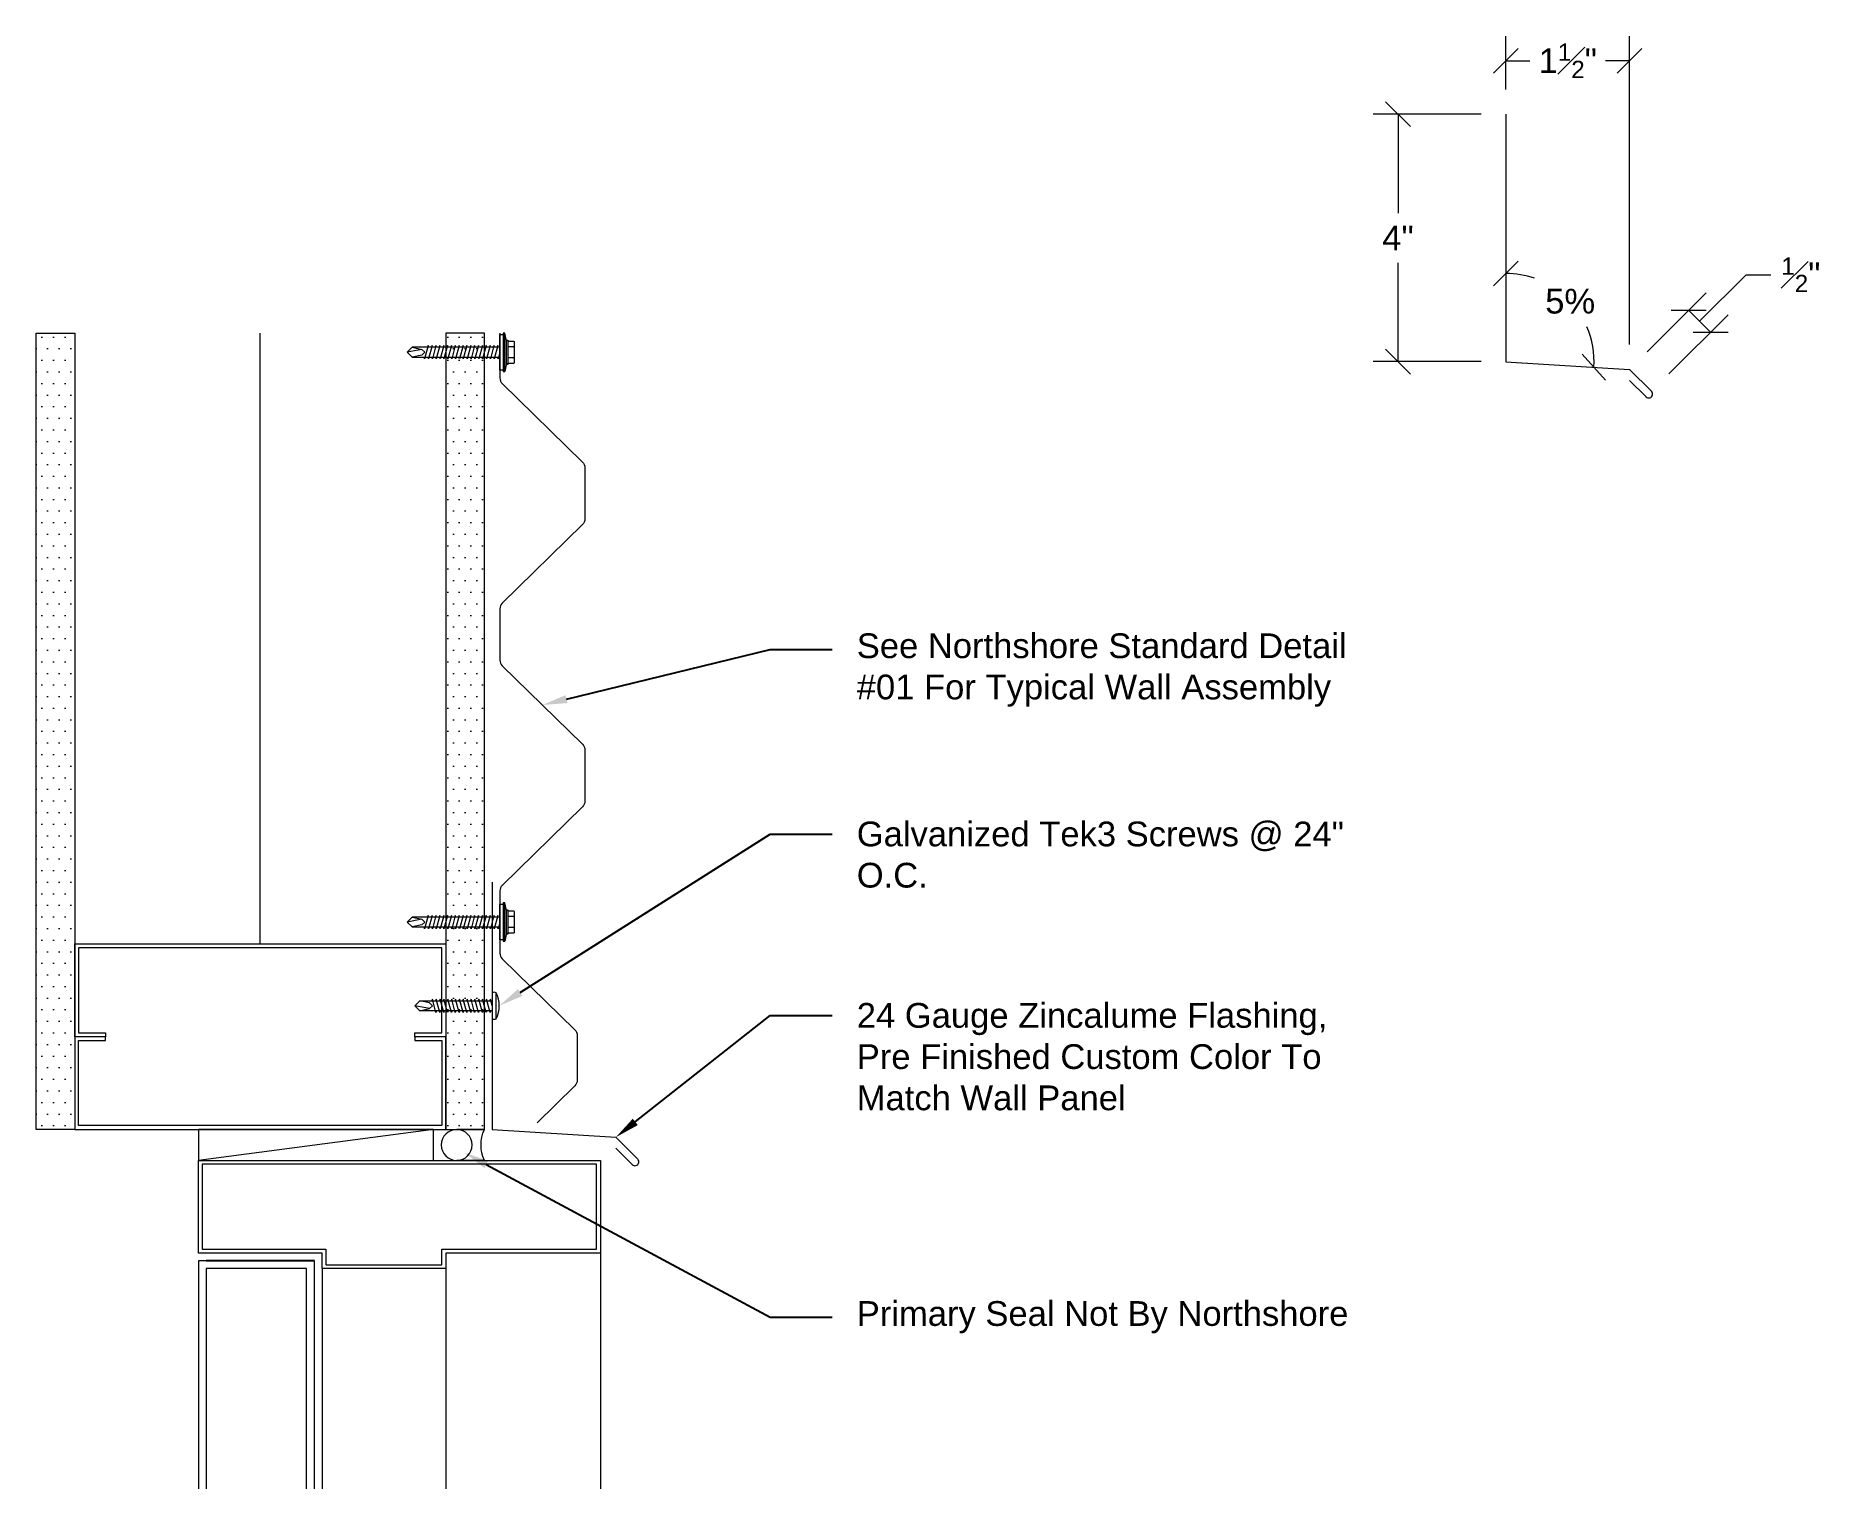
# Model space of a CAD drawing. Header units: inches. Extents: x 185.6 to 214.7, y 67.5 to 91.
import ezdxf
from ezdxf import colors
from ezdxf.entities.mleader import LeaderData, LeaderLine
from ezdxf.math import Vec2, Vec3

# ---------------------------------------------------------------- set-up
doc = ezdxf.new("R2010")
doc.units = ezdxf.units.IN
doc.header["$LTSCALE"] = 0.25
doc.header["$MEASUREMENT"] = 0
doc.layers.get('Defpoints').update_dxf_attribs({"color": 3})
for name, color, linetype, lineweight in [('nsm-Det-By_Others', 8, 'Continuous', 0), ('nsm-Det-Call_Outs', 51, 'Continuous', 9), ('nsm-Det-Dimensions', 51, 'Continuous', 9), ('nsm-Det-Hardware', 111, 'Continuous', 13), ('nsm-Det-Obj_01_Panels', 1, 'Continuous', 20), ('nsm-Det-Obj_02_Flashing', 2, 'Continuous', 18)]:
    doc.layers.add(name, color=color, linetype=linetype, lineweight=lineweight)
doc.styles.add('004 - NSSM - Standard', font='arial.ttf', dxfattribs={"height": 0.4})
doc.styles.add('3_0-0_TEXT', font='simplex.shx', dxfattribs={"width": 0.7, "height": 0.375})
doc.linetypes.add('BATTING', pattern='A,0.0001,-0.1,[134,ltypeshp.shx,S=0.1,R=0,X=-0.1,Y=0],-0.2,[134,ltypeshp.shx,S=0.1,R=180,X=0.1,Y=0],-0.1', length=0.4001)
doc.dimstyles.new('$$$FASTENER$$$', dxfattribs={"dimtxt": 0.375, "dimasz": 0, "dimexe": 0, "dimexo": 0, "dimgap": 0, "dimtad": 0, "dimtih": 1, "dimtoh": 1, "dimdec": 4, "dimzin": 3, "dimdsep": 46, "dimlunit": 4, "dimtxsty": '3_0-0_TEXT', "dimblk": 'NONE', "dimcen": 0, "dimclrd": 256, "dimclre": 256, "dimclrt": 256, "dimadec": 0, "dimazin": 0, "dimtfac": 0.375, "dimtdec": 4, "dimtofl": 0, "dimtmove": 1, "dimatfit": 3, "dimldrblk": 'NONE', "dimfxl": 1, "dimtolj": 1, "dimtzin": 0, "dimarcsym": 0})
doc.dimstyles.new('004 - NSSM - Standard', dxfattribs={"dimtxt": 0.4, "dimasz": 0.4, "dimexe": 0.4, "dimexo": 0.4, "dimgap": 0.4, "dimtad": 0, "dimtih": 1, "dimtoh": 1, "dimdec": 4, "dimzin": 3, "dimdsep": 46, "dimlunit": 4, "dimtxsty": '004 - NSSM - Standard', "dimblk": 'OBLIQUE', "dimcen": 0.4, "dimclrd": 51, "dimclre": 51, "dimclrt": 256, "dimadec": 0, "dimazin": 0, "dimtfac": 0.7, "dimtdec": 4, "dimtmove": 1, "dimatfit": 2, "dimfxl": 1, "dimtfill": 1, "dimtfillclr": 11, "dimfrac": 1, "dimtolj": 1, "dimtzin": 0, "dimlwd": 0, "dimlwe": 0, "dimarcsym": 0})
pattern_1 = [(0, (185.55195, 85.16209), (0.09375, -0.1875), [0, -0.1875])]

# ---------------------------------------------------------------- blocks, each defined once
blk = doc.blocks.new('stud')
at = {"flags": 128}
blk.add_lwpolyline([(-5.5, -1.5), (-6, -1.5), (-6, 0), (0, 0), (0, -1.5), (-0.5, -1.5), (-0.5, -1.4375), (-0.0625, -1.4375), (-0.0625, -0.0625), (-5.9375, -0.0625), (-5.9375, -1.4375), (-5.5, -1.4375)], close=True, dxfattribs=at)
blk = doc.blocks.new('_None')
blk = doc.blocks.new('*U7')
at = {"color": 0, "linetype": 'ByBlock', "lineweight": -2}
for points in [[(-0.001, 0.5), (0.447, 0.5)], [(0, 0), (0.447, 0)]]:
    blk.add_lwpolyline(points, dxfattribs=at)
blk.add_circle((0.447, 0.25), 0.25, dxfattribs=at)
blk.add_arc((-0.558, 0.249), 0.611, 335.946, 24.2353, dxfattribs=at)
blk = doc.blocks.new('Flashing Profiles')
for p, q in [((0, 4), (0, 0)), ((0, 0), (2, -0.125)), ((2, -0.125), (2.354, -0.479)), ((2, -0.302), (2.265, -0.567))]:
    blk.add_line(p, q)
blk.add_arc((2.309, -0.523), 0.0625, 225, 45)
blk = doc.blocks.new('_Oblique')
at = {"color": 0, "linetype": 'ByBlock', "lineweight": -2}
blk.add_line((-0.5, -0.5), (0.5, 0.5), dxfattribs=at)
blk = doc.blocks.new('*D9')
at = {"layer": 'Defpoints', "color": 0, "transparency": 16777216}
for p in [(207.573, 89.702), (209.318, 89.702), (209.318, 85.702)]:
    blk.add_point(p, dxfattribs=at)
at = {"layer": 'nsm-Det-Dimensions', "color": 51, "lineweight": 0, "transparency": 16777216}
for p, q in [((208.918, 89.702), (207.173, 89.702)), ((207.573, 89.702), (207.573, 88.102)), ((207.573, 85.702), (207.573, 87.302)), ((208.918, 85.702), (207.173, 85.702))]:
    blk.add_line(p, q, dxfattribs=at)
at = {"layer": 'nsm-Det-Dimensions', "color": 51, "lineweight": 0, "transparency": 16777216, "xscale": 0.4, "yscale": 0.4, "zscale": 0.4}
for p, rotation in [((207.573, 89.702), 90), ((207.573, 85.702), 270)]:
    blk.add_blockref('_Oblique', p, dxfattribs=dict(at, rotation=rotation))
at = {"layer": 'nsm-Det-Dimensions', "transparency": 16777216, "insert": (207.573, 87.702), "char_height": 0.4, "attachment_point": 5, "style": '004 - NSSM - Standard', "bg_fill": 3, "box_fill_scale": 1.25, "bg_fill_color": 256, "bg_fill_true_color": 13158600, "bg_fill_transparency": 0}
blk.add_mtext('\\A1;4"', dxfattribs=at)
blk = doc.blocks.new('*D10')
at = {"layer": 'Defpoints', "color": 0, "transparency": 16777216}
for p in [(209.318, 90.567), (209.318, 89.702), (211.318, 85.577)]:
    blk.add_point(p, dxfattribs=at)
at = {"layer": 'nsm-Det-Dimensions', "color": 51, "lineweight": 0, "transparency": 16777216}
for p, q in [((209.318, 90.102), (209.318, 90.967)), ((211.318, 85.977), (211.318, 90.967)), ((209.318, 90.567), (209.707, 90.567)), ((211.318, 90.567), (210.929, 90.567))]:
    blk.add_line(p, q, dxfattribs=at)
at = {"layer": 'nsm-Det-Dimensions', "color": 51, "lineweight": 0, "transparency": 16777216, "xscale": 0.4, "yscale": 0.4, "zscale": 0.4, "rotation": 180}
blk.add_blockref('_Oblique', (209.318, 90.567), dxfattribs=at)
at = {"layer": 'nsm-Det-Dimensions', "color": 51, "lineweight": 0, "transparency": 16777216, "xscale": 0.4, "yscale": 0.4, "zscale": 0.4}
blk.add_blockref('_Oblique', (211.318, 90.567), dxfattribs=at)
at = {"layer": 'nsm-Det-Dimensions', "transparency": 16777216, "insert": (210.318, 90.567), "char_height": 0.4, "attachment_point": 5, "style": '004 - NSSM - Standard', "bg_fill": 3, "box_fill_scale": 1.25, "bg_fill_color": 256, "bg_fill_true_color": 13158600, "bg_fill_transparency": 0}
blk.add_mtext('\\A1;1{\\H0.7x;\\S1#2;}"', dxfattribs=at)
blk = doc.blocks.new('*D11')
at = {"layer": 'Defpoints', "color": 0, "transparency": 16777216}
for p in [(212.273, 86.531), (211.318, 85.577), (211.671, 85.223)]:
    blk.add_point(p, dxfattribs=at)
at = {"layer": 'nsm-Det-Dimensions', "color": 51, "lineweight": 0, "transparency": 16777216}
for p, q in [((212.449, 86.354), (213.201, 87.106)), ((213.201, 87.106), (213.601, 87.106)), ((211.601, 85.859), (212.555, 86.814)), ((212.626, 86.178), (212.273, 86.531)), ((211.954, 85.506), (212.909, 86.46))]:
    blk.add_line(p, q, dxfattribs=at)
at = {"layer": 'nsm-Det-Dimensions', "color": 51, "lineweight": 0, "transparency": 16777216, "xscale": 0.4, "yscale": 0.4, "zscale": 0.4}
for p, rotation in [((212.273, 86.531), 135), ((212.626, 86.178), 315)]:
    blk.add_blockref('_Oblique', p, dxfattribs=dict(at, rotation=rotation))
at = {"layer": 'nsm-Det-Dimensions', "transparency": 16777216, "insert": (214.087, 87.106), "char_height": 0.4, "attachment_point": 5, "style": '004 - NSSM - Standard', "bg_fill": 3, "box_fill_scale": 1.25, "bg_fill_color": 256, "bg_fill_true_color": 13158600, "bg_fill_transparency": 0}
blk.add_mtext('\\A1;{\\H0.700000x;\\S1#2;}"', dxfattribs=at)
blk = doc.blocks.new('*D12')
at = {"layer": 'Defpoints', "color": 0, "transparency": 16777216}
for p in [(209.318, 89.702), (209.318, 85.702), (209.318, 85.702), (211.318, 85.577)]:
    blk.add_point(p, dxfattribs=at)
at = {"layer": 'nsm-Det-Dimensions', "color": 51, "lineweight": 0, "transparency": 16777216}
for start, end in [(71.0154, 90), (356.4237, 23.3562)]:
    blk.add_arc((209.318, 85.702), 1.425, start, end, dxfattribs=at)
at = {"layer": 'nsm-Det-Dimensions', "color": 51, "lineweight": 0, "transparency": 16777216, "xscale": 0.4, "yscale": 0.4, "zscale": 0.4}
for p, rotation in [((209.318, 87.127), 180.0000000000001), ((210.74, 85.613), 266.4236656250022)]:
    blk.add_blockref('_Oblique', p, dxfattribs=dict(at, rotation=rotation))
at = {"layer": 'nsm-Det-Dimensions', "transparency": 16777216, "insert": (210.357, 86.677), "char_height": 0.4, "attachment_point": 5, "style": '004 - NSSM - Standard', "bg_fill": 3, "box_fill_scale": 1.25, "bg_fill_color": 256, "bg_fill_true_color": 13158600, "bg_fill_transparency": 0}
blk.add_mtext('\\A1;5%', dxfattribs=at)
at = {"layer": 'Defpoints', "color": 0, "transparency": 16777216}
blk.add_point((210.581, 86.362), dxfattribs=at)
blk = doc.blocks.new('*U8')
blk.add_lwpolyline([(-0.011, 0.211), (-0.011, -0.211)])
at = {"color": 0}
blk.add_lwpolyline([(0.052, -0.211), (0.052, 0.211)], dxfattribs=at)
for centre, radius, start, end in [((0.392, 0), 0.455, 152.3263, 207.6737), ((0.02, 0.148), 0.0706, 63.732, 116.268), ((0.02, -0.148), 0.0706, 243.732, 296.268)]:
    blk.add_arc(centre, radius, start, end)
for points in [[(0.052, 0.08), (1.219, 0.08), (1.302, 0), (1.219, -0.08), (0.052, -0.08), (0.052, 0.08)], [(1.219, 0.08), (1.062, 0.046), (1.016, 0), (1.062, -0.046), (1.219, -0.08)], [(1.062, 0.046), (1.302, 0)]]:
    blk.add_leader(points, dimstyle='$$$FASTENER$$$')
at = {"has_arrowhead": 0}
for points in [[(0.078, 0.08), (0.085, 0.108), (0.143, -0.108), (0.151, -0.08)], [(0.14, 0.08), (0.148, 0.108), (0.206, -0.108), (0.213, -0.08)], [(0.203, 0.08), (0.21, 0.108), (0.268, -0.108), (0.276, -0.08)], [(0.265, 0.08), (0.273, 0.108), (0.331, -0.108), (0.338, -0.08)], [(0.328, 0.08), (0.335, 0.108), (0.393, -0.108), (0.401, -0.08)], [(0.39, 0.08), (0.398, 0.108), (0.456, -0.108), (0.463, -0.08)], [(0.453, 0.08), (0.46, 0.108), (0.518, -0.108), (0.526, -0.08)], [(0.515, 0.08), (0.523, 0.108), (0.581, -0.108), (0.588, -0.08)], [(0.578, 0.08), (0.585, 0.108), (0.643, -0.108), (0.651, -0.08)], [(0.64, 0.08), (0.648, 0.108), (0.706, -0.108), (0.713, -0.08)], [(0.703, 0.08), (0.71, 0.108), (0.768, -0.108), (0.776, -0.08)], [(0.765, 0.08), (0.773, 0.108), (0.831, -0.108), (0.838, -0.08)], [(0.828, 0.08), (0.835, 0.108), (0.893, -0.108), (0.901, -0.08)], [(0.89, 0.08), (0.898, 0.108), (0.956, -0.108), (0.963, -0.08)], [(0.953, 0.08), (0.96, 0.108), (1.018, -0.108), (1.026, -0.08)], [(0.052, 0), (0.081, -0.108), (0.088, -0.08)]]:
    blk.add_leader(points, dimstyle='$$$FASTENER$$$', dxfattribs=at)
blk = doc.blocks.new('*U13')
for p, q in [((-0.054, 0.185), (-0.028, 0.309)), ((-0.167, 0.09), (-0.077, 0.09)), ((-0.167, -0.09), (-0.077, -0.09)), ((-0.054, -0.175), (-0.028, -0.309))]:
    blk.add_line(p, q)
for points in [[(-0.028, -0.309), (-0.028, 0.309), (0, 0.309), (0, -0.309)], [(-0.054, 0.196), (-0.077, 0.196), (-0.077, -0.196), (-0.054, -0.196)]]:
    blk.add_lwpolyline(points, close=True)
for points in [[(-0.077, 0.18), (-0.167, 0.18, 0.414214), (-0.179, 0.168), (-0.179, -0.168, 0.414214), (-0.167, -0.18), (-0.077, -0.18)], [(-0.179, 0.103, 0.414214), (-0.167, 0.09, 0.414214), (-0.179, 0.078)], [(-0.179, -0.078, 0.414214), (-0.167, -0.09, 0.414214), (-0.179, -0.103)]]:
    blk.add_lwpolyline(points, format="xyb")
blk.add_lwpolyline([(0, -0.29), (0.052, -0.29), (0.052, 0.29), (0, 0.29)])
for points in [[(0.052, 0.08), (1.469, 0.08), (1.552, 0), (1.469, -0.08), (0.052, -0.08), (0.052, 0.08)], [(1.469, 0.08), (1.312, 0.046), (1.266, 0), (1.312, -0.046), (1.469, -0.08)], [(1.312, 0.046), (1.552, 0)]]:
    blk.add_leader(points, dimstyle='$$$FASTENER$$$')
at = {"has_arrowhead": 0}
for points in [[(0.078, 0.08), (0.085, 0.108), (0.143, -0.108), (0.151, -0.08)], [(0.14, 0.08), (0.148, 0.108), (0.206, -0.108), (0.213, -0.08)], [(0.203, 0.08), (0.21, 0.108), (0.268, -0.108), (0.276, -0.08)], [(0.265, 0.08), (0.273, 0.108), (0.331, -0.108), (0.338, -0.08)], [(0.328, 0.08), (0.335, 0.108), (0.393, -0.108), (0.401, -0.08)], [(0.39, 0.08), (0.398, 0.108), (0.456, -0.108), (0.463, -0.08)], [(0.453, 0.08), (0.46, 0.108), (0.518, -0.108), (0.526, -0.08)], [(0.515, 0.08), (0.523, 0.108), (0.581, -0.108), (0.588, -0.08)], [(0.578, 0.08), (0.585, 0.108), (0.643, -0.108), (0.651, -0.08)], [(0.64, 0.08), (0.648, 0.108), (0.706, -0.108), (0.713, -0.08)], [(0.703, 0.08), (0.71, 0.108), (0.768, -0.108), (0.776, -0.08)], [(0.765, 0.08), (0.773, 0.108), (0.831, -0.108), (0.838, -0.08)], [(0.828, 0.08), (0.835, 0.108), (0.893, -0.108), (0.901, -0.08)], [(0.89, 0.08), (0.898, 0.108), (0.956, -0.108), (0.963, -0.08)], [(0.953, 0.08), (0.96, 0.108), (1.018, -0.108), (1.026, -0.08)], [(1.015, 0.08), (1.023, 0.108), (1.081, -0.108), (1.088, -0.08)], [(1.078, 0.08), (1.085, 0.108), (1.143, -0.108), (1.151, -0.08)], [(1.14, 0.08), (1.148, 0.108), (1.206, -0.108), (1.213, -0.08)], [(1.203, 0.08), (1.21, 0.108), (1.268, -0.108), (1.276, -0.08)], [(0.052, 0), (0.081, -0.108), (0.088, -0.08)]]:
    blk.add_leader(points, dimstyle='$$$FASTENER$$$', dxfattribs=at)

msp = doc.modelspace()

# ---------------------------------------------------------------- hatches: boundary and pattern name
at = {"layer": 'nsm-Det-By_Others'}
h = msp.add_hatch(dxfattribs=at)
h.set_pattern_fill('DOTS', color=256, scale=3, style=0)
h.set_pattern_definition(pattern_1)
h.paths.add_polyline_path([(186.17695, 86.16094), (186.17695, 73.28709), (185.55195, 73.28709), (185.55195, 86.16094)])
h = msp.add_hatch(dxfattribs=at)
h.set_pattern_fill('DOTS', color=256, scale=3, style=0)
h.set_pattern_definition(pattern_1)
h.paths.add_polyline_path([(192.17695, 86.16094), (192.17695, 73.28709), (192.80195, 73.28709), (192.80195, 86.16094)])

# ---------------------------------------------------------------- linework, layer by layer
msp.add_line((190.05195, 71.16209), (188.30195, 71.16209))
at = {"layer": 'nsm-Det-By_Others', "linetype": 'BATTING', "ltscale": 1.75}
msp.add_line((189.17695, 76.28709), (189.17695, 86.16094), dxfattribs=at)
at = {"layer": 'nsm-Det-By_Others'}
for p, q in [((191.97942, 73.28709), (188.17695, 72.78709)), ((194.67695, 71.28709), (194.67695, 67.47459)), ((190.17695, 71.03709), (190.17695, 67.47459)), ((192.17695, 71.03709), (192.17695, 67.47459))]:
    msp.add_line(p, q, dxfattribs=at)
for points in [[(186.17695, 86.16094), (186.17695, 73.28709), (185.55195, 73.28709), (185.55195, 86.16094)], [(192.17695, 86.16094), (192.17695, 73.28709), (192.80195, 73.28709), (192.80195, 86.16094)], [(191.97942, 73.28709), (188.17695, 73.28709), (188.17695, 72.78709), (191.97942, 72.78709)], [(194.67695, 72.78709), (194.67695, 71.28709), (192.17695, 71.28709), (192.17695, 71.03709), (190.17695, 71.03709), (190.17695, 71.28709), (188.17695, 71.28709), (188.17695, 72.78709)], [(188.23945, 71.34959), (190.23945, 71.34959), (190.23945, 71.09959), (192.11445, 71.09959), (192.11445, 71.34959), (194.61445, 71.34959), (194.61445, 72.72459), (188.23945, 72.72459)]]:
    msp.add_lwpolyline(points, close=True, dxfattribs=at)
for points in [[(190.05195, 67.47459), (190.05195, 71.16209), (188.17695, 71.16209), (188.17695, 67.47459)], [(189.92695, 67.47459), (189.92695, 71.03709), (188.30195, 71.03709), (188.30195, 67.47459)]]:
    msp.add_lwpolyline(points, dxfattribs=at)
at = {"layer": 'nsm-Det-Obj_01_Panels'}
msp.add_lwpolyline([(193.05195, 86.16094), (193.05195, 85.43738, 0.20190121), (193.08959, 85.34798), (194.38932, 84.07778, -0.20190121), (194.42695, 83.98839), (194.42695, 83.15613, -0.20190121), (194.38932, 83.06673), (193.08959, 81.79653, 0.20190121), (193.05195, 81.70714), (193.05195, 80.87488, 0.20190121), (193.08959, 80.78548), (194.38932, 79.51528, -0.20190121), (194.42695, 79.42589), (194.42695, 78.59363, -0.20190121), (194.38932, 78.50423), (193.08959, 77.23403, 0.20190121), (193.05195, 77.14464), (193.05195, 76.1376, 0.20190121), (193.08959, 76.0482), (194.26432, 74.90016, -0.20190121), (194.30195, 74.81077), (194.30195, 74.08375, -0.20190121), (194.26432, 73.99435), (193.65209, 73.39603)], format="xyb", dxfattribs=at)

# ---------------------------------------------------------------- block references
at = {"layer": 'nsm-Det-By_Others'}
msp.add_blockref('stud', (192.17695, 76.28709), dxfattribs=at)
at = {"layer": 'nsm-Det-By_Others', "xscale": -1, "rotation": 180}
msp.add_blockref('stud', (192.17695, 73.28709), dxfattribs=at)
at = {"layer": 'nsm-Det-By_Others', "xscale": -1}
msp.add_blockref('*U7', (192.80116, 72.78709), dxfattribs=at)
at = {"layer": 'nsm-Det-Hardware', "extrusion": (0, 0, -1), "zscale": -1}
for p in [(-193.10357, 85.85351), (-193.10357, 76.64112)]:
    msp.add_blockref('*U13', p, dxfattribs=at)
at = {"layer": 'nsm-Det-Hardware', "rotation": 180}
msp.add_blockref('*U8', (192.97857, 75.28725), dxfattribs=at)
at = {"layer": 'nsm-Det-Obj_02_Flashing'}
for p in [(209.31793, 85.70152), (192.92695, 73.28709)]:
    msp.add_blockref('Flashing Profiles', p, dxfattribs=at)

# ---------------------------------------------------------------- leaders
at = {"layer": 'nsm-Det-Call_Outs'}
ml = msp.add_multileader_mtext('Standard', dxfattribs=at)
ml.set_content('See Northshore Standard Detail #01 For Typical Wall Assembly', color=256, style='004 - NSSM - Standard')
ml.set_leader_properties(color=51)
ml.build(insert=Vec2(0, 0))
ml.multileader.update_dxf_attribs({"dogleg_length": 1, "arrow_head_size": 0.4})
ctx = ml.context
ctx.base_point, ctx.char_height, ctx.arrow_head_size, ctx.landing_gap_size, ctx.plane_origin = Vec3(198.42208, 81.04997), 0.4, 0.4, 0.4, Vec3(194.55195, 82.22145)
notes = []
notes.append((ctx, [(0, (1, 1, 0), (197.42208, 81.04997), (1, 0), 1, [(0, [(193.73945, 80.15038)], 0, [])])]))
ctx.mtext.insert, ctx.mtext.width, ctx.mtext.flow_direction = Vec3(198.82208, 81.30877), 8, 5
ml = msp.add_multileader_mtext('Standard', dxfattribs=at)
ml.set_content('Galvanized Tek3 Screws @ 24" O.C.', color=256, style='004 - NSSM - Standard')
ml.set_leader_properties(color=51)
ml.build(insert=Vec2(0, 0))
ml.multileader.update_dxf_attribs({"dogleg_length": 1, "arrow_head_size": 0.4})
ctx = ml.context
ctx.base_point, ctx.char_height, ctx.arrow_head_size, ctx.landing_gap_size, ctx.plane_origin = Vec3(198.42208, 78.06208), 0.4, 0.4, 0.4, Vec3(193.17695, 75.77054)
notes.append((ctx, [(0, (1, 1, 0), (197.42208, 78.06208), (1, 0), 1, [(0, [(193.04154, 75.28725)], 0, [])])]))
ctx.mtext.insert, ctx.mtext.width, ctx.mtext.flow_direction = Vec3(198.82208, 78.26549), 8, 5
ml = msp.add_multileader_mtext('Standard', dxfattribs=at)
ml.set_content('24 Gauge Zincalume Flashing, Pre Finished Custom Color To Match Wall Panel', color=256, style='004 - NSSM - Standard')
ml.set_leader_properties(color=51)
ml.build(insert=Vec2(0, 0))
ml.multileader.update_dxf_attribs({"dogleg_length": 1, "arrow_head_size": 0.4})
ctx = ml.context
ctx.base_point, ctx.char_height, ctx.arrow_head_size, ctx.landing_gap_size, ctx.plane_origin = Vec3(198.42208, 75.12889), 0.4, 0.4, 0.4, Vec3(195.40551, 72.59515)
notes.append((ctx, [(0, (1, 1, 0), (197.42208, 75.12889), (1, 0), 1, [(0, [(194.92695, 73.16209)], 0, [])])]))
ctx.mtext.insert, ctx.mtext.width, ctx.mtext.flow_direction = Vec3(198.82208, 75.33216), 8, 5
ml = msp.add_multileader_mtext('Standard', dxfattribs=at)
ml.set_content('Primary Seal Not By Northshore', color=256, style='004 - NSSM - Standard')
ml.set_leader_properties(color=51)
ml.build(insert=Vec2(0, 0))
ml.multileader.update_dxf_attribs({"dogleg_length": 1, "arrow_head_size": 0.4})
ctx = ml.context
ctx.base_point, ctx.char_height, ctx.arrow_head_size, ctx.landing_gap_size, ctx.plane_origin = Vec3(198.42208, 70.25293), 0.4, 0.4, 0.4, Vec3(192.47942, 72.91209)
notes.append((ctx, [(0, (1, 1, 0), (197.42208, 70.25293), (1, 0), 1, [(0, [(192.47942, 72.91209)], 0, [])])]))
ctx.mtext.insert, ctx.mtext.width, ctx.mtext.flow_direction = Vec3(198.82208, 70.51173), 8, 5
for ctx, leaders in notes:
    for number, flags, end, landing, length, lines in leaders:
        leader = LeaderData()
        leader.index, (leader.has_last_leader_line, leader.has_dogleg_vector, leader.attachment_direction) = number, flags
        leader.last_leader_point, leader.dogleg_vector, leader.dogleg_length = Vec3(end), Vec3(landing), length
        for number, points, colour, breaks in lines:
            line = LeaderLine()
            line.index, line.vertices, line.color, line.breaks = number, Vec3.list(points), colors.encode_raw_color(colour), breaks
            leader.lines.append(line)
        ctx.leaders.append(leader)

# ---------------------------------------------------------------- next in the draw order: dimensions: what is measured, and where the dimension line sits
at = {"layer": 'nsm-Det-Dimensions'}
dim = msp.add_linear_dim(base=(207.57318, 89.70152), p1=(209.31793, 85.70152), p2=(209.31793, 89.70152), angle=90, dimstyle='004 - NSSM - Standard', override={"dimgap": 0.2}, dxfattribs=at)
dim.commit()
dim.dimension.update_dxf_attribs({"geometry": '*D9', "text_midpoint": (207.57318, 87.70152)})

# ---------------------------------------------------------------- next in the draw order: dimensions: what is measured, and where the dimension line sits
dim = msp.add_linear_dim(base=(209.31793, 90.56701), p1=(211.31793, 85.57652), p2=(209.31793, 89.70152), text='1{\\H0.7x;\\S1#2;}"', dimstyle='004 - NSSM - Standard', override={"dimgap": 0.2}, dxfattribs=at)
dim.commit()
dim.dimension.update_dxf_attribs({"geometry": '*D10', "text_midpoint": (210.31793, 90.56701)})

# ---------------------------------------------------------------- next in the draw order: dimensions: what is measured, and where the dimension line sits
dim = msp.add_aligned_dim(p1=(211.67149, 85.22297), p2=(211.31793, 85.57652), distance=-1.35014, dimstyle='004 - NSSM - Standard', override={"dimgap": 0.2}, dxfattribs=at)
dim.commit()
dim.dimension.update_dxf_attribs({"geometry": '*D11', "text_midpoint": (213.80055, 87.10559)})

# ---------------------------------------------------------------- next in the draw order: dimensions: what is measured, and where the dimension line sits
dim = msp.add_angular_dim_2l(base=(210.58065, 86.36209), line1=((209.31793, 85.70152), (211.31793, 85.57652)), line2=((209.31793, 89.70152), (209.31793, 85.70152)), text='5%', dimstyle='004 - NSSM - Standard', override={"dimgap": 0.2}, dxfattribs=at)
dim.commit()
dim.dimension.update_dxf_attribs({"geometry": '*D12', "text_midpoint": (210.35656, 86.67726)})

doc.saveas('drawing.dxf')
